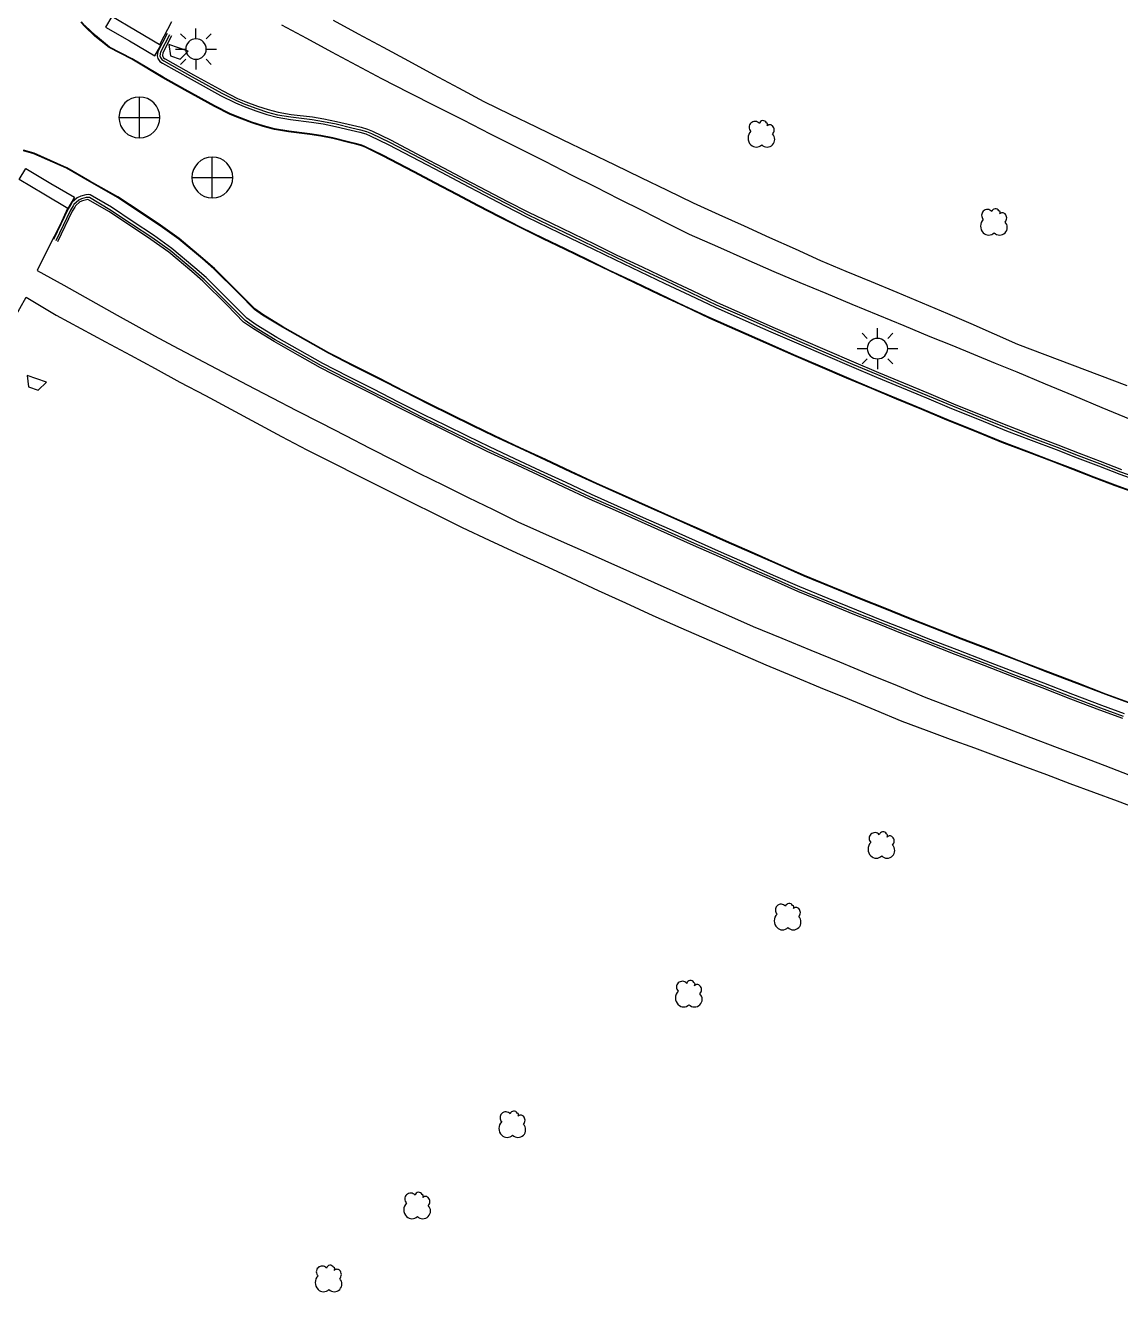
# Model space of a CAD drawing. Header units: feet. Extents: x 3174203 to 3175581, y 1715832 to 1717426.
# Drawn here: x 3174810.1 to 3174985.8, y 1717113.7 to 1717316.9 of the extents above; entities that cross this region are included whole.
import ezdxf

# ---------------------------------------------------------------- set-up
doc = ezdxf.new("R2010")
doc.units = ezdxf.units.FT
doc.header["$MEASUREMENT"] = 0
for name, color, linetype, lineweight in [('BACK_OF_CURB', 5, 'Continuous', 30), ('BOTTOM_OF_CURB', 3, 'Continuous', 30), ('FOOT_PATH', 2, 'Continuous', 30), ('GUTTER', 30, 'Continuous', 30), ('LIGHT_POLE', 5, 'Continuous', 30), ('MANHOLE', 30, 'Continuous', 30), ('SIGN_BOARD', 2, 'Continuous', 30), ('SINGLE_TREE', 3, 'Continuous', 30), ('TOP_OF_CURB', 1, 'Continuous', 30)]:
    doc.layers.add(name, color=color, linetype=linetype, lineweight=lineweight)
doc.layers.add('HARD_SURFACE', color=71, linetype='Continuous', lineweight=30, true_color=0xbcff40)
doc.layers.add('PAVED_ROAD', color=140, linetype='Continuous', lineweight=30, true_color=0x38a9ff)

# ---------------------------------------------------------------- blocks, each defined once
blk = doc.blocks.new('SYM205')
at = {"lineweight": -2}
for p, q in [((-0.25, 0.25), (-0.375, 0.375)), ((0, 0.25), (0, 0.5)), ((0.25, 0.25), (0.375, 0.375)), ((0.25, 0), (0.5, 0)), ((-0.25, -0.25), (-0.375, -0.375)), ((0, -0.25), (0, -0.5)), ((0.25, -0.25), (0.375, -0.375))]:
    blk.add_line(p, q, dxfattribs=at)
at = {"lineweight": -2, "flags": 128}
blk.add_lwpolyline([(-0.5, 0), (-0.25, 0, 1), (0.25, 0, 1), (-0.25, 0)], format="xyb", dxfattribs=at)
blk = doc.blocks.new('SYM205_1')
at = {"layer": 'LIGHT_POLE', "ltscale": 0.25, "xscale": 26.246667, "yscale": 26.246667, "zscale": 26.246667}
blk.add_blockref('SYM205', (0, 0), dxfattribs=at)
blk = doc.blocks.new('SYM003')
at = {"layer": 'LIGHT_POLE', "ltscale": 0.25, "xscale": 0.5, "yscale": 0.5, "zscale": 0.5}
blk.add_blockref('SYM205_1', (0, 0), dxfattribs=at)
blk = doc.blocks.new('SYM203')
at = {"lineweight": -2}
blk.add_line((-0.5, 0), (0.5, 0), dxfattribs=at)
at = {"lineweight": -2, "flags": 128}
blk.add_lwpolyline([(0, -0.5, 1), (0, 0.5, 1), (0, -0.5), (0, 0.5)], format="xyb", dxfattribs=at)
blk = doc.blocks.new('SYM203_1')
at = {"layer": 'MANHOLE', "ltscale": 0.25, "xscale": 26.246667, "yscale": 26.246667, "zscale": 26.246667}
blk.add_blockref('SYM203', (0, 0), dxfattribs=at)
blk = doc.blocks.new('SYM004')
at = {"layer": 'MANHOLE', "ltscale": 0.25, "xscale": 0.5, "yscale": 0.5, "zscale": 0.5}
blk.add_blockref('SYM203_1', (0, 0), dxfattribs=at)
blk = doc.blocks.new('SYM217')
at = {"layer": 'SINGLE_TREE', "ltscale": 0.25}
for centre, radius, start, end in [((-3.999317, 4.740554), 3.690935, 39.734283, 135.000043), ((1.220457, 6.480478), 2.460623, 27.885514, 165.419776), ((-2.259399, -2.219148), 6.151558, 134.999957, 225.000043), ((-3.999321, 4.74055), 3.690935, 134.999957, 225.000043), ((2.960383, 6.480475), 1.230312, 314.999957, 69.295265), ((5.570268, 3.870591), 2.460623, 44.999957, 135.000043), ((4.70031, 3.000626), 3.690935, 314.999957, 45.000043), ((3.830349, -3.08911), 4.921246, 314.999957, 45.000043), ((-3.129355, -3.089116), 4.921246, 224.999957, 315.000043), ((3.830344, -3.089116), 4.921246, 224.999957, 315.000043)]:
    blk.add_arc(centre, radius, start, end, dxfattribs=at)
blk = doc.blocks.new('SYM007')
at = {"layer": 'SINGLE_TREE', "ltscale": 0.25, "xscale": 0.5, "yscale": 0.5, "zscale": 0.5}
blk.add_blockref('SYM217', (0, 0), dxfattribs=at)
blk = doc.blocks.new('SYM207')
at = {"layer": 'SIGN_BOARD', "ltscale": 2.809322}
blk.add_3dface([(-1.322683, 1.213682), (-1.067804, -0.602562), (0.487143, -1.125157), (1.787212, 0.168493)], dxfattribs=at)
blk = doc.blocks.new('SYM008')
at = {"layer": 'SIGN_BOARD', "ltscale": 2.809322, "xscale": 0.5, "yscale": 0.5, "zscale": 0.5}
blk.add_blockref('SYM207', (0, 0), dxfattribs=at)

msp = doc.modelspace()

# ---------------------------------------------------------------- linework, layer by layer
at = {"layer": 'BACK_OF_CURB'}
for points in [[(3174833.566227, 1717315.153165, 5241.263), (3174832.16801, 1717312.431166, 5241.21902), (3174832.105794, 1717311.995467, 5241.211398), (3174832.136889, 1717311.871031, 5241.21151), (3174832.273471, 1717311.666073, 5241.214), (3174832.525302, 1717311.508612, 5241.215913), (3174837.083234, 1717308.941537, 5241.22294), (3174841.793901, 1717306.349811, 5241.229), (3174844.152472, 1717305.144382, 5241.229594), (3174845.48955, 1717304.589135, 5241.233703), (3174847.363411, 1717303.895771, 5241.245144), (3174849.074827, 1717303.333577, 5241.251208), (3174850.653958, 1717302.907283, 5241.256187), (3174852.734442, 1717302.577311, 5241.258425), (3174856.150524, 1717302.158193, 5241.256998), (3174858.002959, 1717301.848063, 5241.254236), (3174860.045323, 1717301.454553, 5241.247428), (3174862.574973, 1717300.825618, 5241.234965), (3174863.991468, 1717300.507864, 5241.22801), (3174864.978264, 1717300.215357, 5241.219688), (3174865.780308, 1717299.883337, 5241.210572), (3174868.690219, 1717298.475417, 5241.183618), (3174873.738038, 1717295.83092, 5241.140443), (3174877.189293, 1717294.010305, 5241.114023), (3174880.639518, 1717292.190234, 5241.088167), (3174884.086528, 1717290.371859, 5241.065264), (3174887.472849, 1717288.62378, 5241.039897), (3174890.853125, 1717286.878821, 5241.014017), (3174894.390167, 1717285.165759, 5240.984007), (3174897.936602, 1717283.448148, 5240.955752), (3174901.483038, 1717281.730538, 5240.925178), (3174905.026176, 1717280.014523, 5240.898592), (3174909.044378, 1717278.112653, 5240.868492), (3174913.06589, 1717276.209216, 5240.83762), (3174917.087403, 1717274.305779, 5240.805396), (3174921.098925, 1717272.407071, 5240.773805), (3174925.564452, 1717270.439318, 5240.74266), (3174930.040092, 1717268.467108, 5240.714973), (3174934.512523, 1717266.496313, 5240.690906), (3174938.728899, 1717264.681354, 5240.668625), (3174942.944178, 1717262.866867, 5240.646748), (3174946.959256, 1717261.192981, 5240.630499), (3174950.978673, 1717259.517285, 5240.611975), (3174954.998091, 1717257.84159, 5240.589582), (3174959.01357, 1717256.167537, 5240.563037), (3174963.420545, 1717254.383996, 5240.537129), (3174967.824043, 1717252.601863, 5240.515827), (3174971.790348, 1717251.086446, 5240.501077), (3174975.765306, 1717249.567724, 5240.484124), (3174979.167966, 1717248.255781, 5240.465506), (3174982.569465, 1717246.944287, 5240.442486), (3174985.961383, 1717245.636486, 5240.422445)], [(3174986.174364, 1717205.664932, 5240.440818), (3174982.511134, 1717207.006668, 5240.480314), (3174977.865432, 1717208.795547, 5240.534572), (3174973.225808, 1717210.582085, 5240.59), (3174968.586183, 1717212.368624, 5240.657), (3174963.946559, 1717214.155163, 5240.574), (3174959.306934, 1717215.941702, 5240.613589), (3174954.66247, 1717217.730104, 5240.65), (3174950.838417, 1717219.260478, 5240.595), (3174947.019179, 1717220.788925, 5240.677), (3174943.19713, 1717222.318497, 5240.679), (3174938.618247, 1717224.191761, 5240.796), (3174934.032683, 1717226.067758, 5240.711), (3174929.84219, 1717227.910272, 5240.751481), (3174925.661077, 1717229.748662, 5240.787519), (3174921.478202, 1717231.587827, 5240.819), (3174917.307869, 1717233.445754, 5240.839785), (3174913.139295, 1717235.302897, 5240.864648), (3174908.970721, 1717237.160041, 5240.892893), (3174904.802146, 1717239.017184, 5240.925737), (3174900.627649, 1717240.876966, 5240.96027), (3174896.522048, 1717242.78733, 5241.001112), (3174892.422327, 1717244.694959, 5241.043), (3174888.322605, 1717246.602587, 5241.083), (3174884.215681, 1717248.513566, 5241.007), (3174880.705408, 1717250.233508, 5241.047827), (3174877.202267, 1717251.949954, 5241.088867), (3174873.694029, 1717253.668899, 5241.128), (3174869.636322, 1717255.72982, 5241.081), (3174865.583677, 1717257.78817, 5241.179), (3174861.531033, 1717259.84652, 5241.215643), (3174857.462181, 1717261.913102, 5241.249438), (3174853.744446, 1717264.021579, 5241.279), (3174850.0317, 1717266.127226, 5241.37), (3174846.689556, 1717268.16422, 5241.304), (3174845.124691, 1717269.262833, 5241.326954), (3174842.470228, 1717271.944969, 5241.370953), (3174838.555287, 1717275.835621, 5241.431), (3174836.801113, 1717277.354294, 5241.499), (3174833.101335, 1717280.46031, 5241.462), (3174830.217567, 1717282.521012, 5241.477468), (3174826.969528, 1717284.678618, 5241.496755), (3174823.496598, 1717286.993798, 5241.518229), (3174820.261453, 1717288.88591, 5241.541504), (3174820.133822, 1717288.904151, 5241.541), (3174819.925017, 1717288.88923, 5241.539), (3174819.253314, 1717288.715814, 5241.531), (3174818.854388, 1717288.534408, 5241.528), (3174818.137321, 1717287.886461, 5241.526), (3174818.033861, 1717287.713117, 5241.521817), (3174817.625282, 1717287.058941, 5241.375435), (3174815.28207, 1717282.156138, 5241.359415)]]:
    msp.add_polyline3d(points, dxfattribs=at)
at = {"layer": 'BOTTOM_OF_CURB'}
for points in [[(3174832.838496, 1717315.526981, 5241.077), (3174831.377517, 1717312.682799, 5240.921436), (3174831.273237, 1717311.952535, 5240.883039), (3174831.377517, 1717311.535241, 5240.86), (3174831.690356, 1717311.065785, 5240.827), (3174832.107474, 1717310.804977, 5240.819), (3174836.685299, 1717308.226698, 5240.827), (3174841.410465, 1717305.626995, 5240.816081), (3174843.808894, 1717304.401195, 5240.809179), (3174845.190598, 1717303.827416, 5240.807071), (3174847.0937, 1717303.123233, 5240.809393), (3174848.840382, 1717302.549454, 5240.814782), (3174850.482784, 1717302.106079, 5240.816073), (3174852.620515, 1717301.767028, 5240.816992), (3174856.033109, 1717301.348337, 5240.8132), (3174857.858001, 1717301.042818, 5240.809289), (3174859.869106, 1717300.655331, 5240.800472), (3174862.386712, 1717300.029391, 5240.784447), (3174863.785441, 1717299.715622, 5240.778197), (3174864.704804, 1717299.443104, 5240.777708), (3174865.445401, 1717299.136521, 5240.774091), (3174868.322133, 1717297.744654, 5240.749768), (3174873.357345, 1717295.106762, 5240.710616), (3174876.807569, 1717293.286691, 5240.6855), (3174880.257794, 1717291.466619, 5240.660875), (3174883.708019, 1717289.646548, 5240.631697), (3174887.09757, 1717287.896802, 5240.606385), (3174890.48712, 1717286.147056, 5240.581654), (3174894.033555, 1717284.429445, 5240.559317), (3174897.57999, 1717282.711834, 5240.534334), (3174901.126426, 1717280.994223, 5240.504398), (3174904.672861, 1717279.276612, 5240.478099), (3174908.694373, 1717277.373175, 5240.45171), (3174912.715885, 1717275.469739, 5240.42274), (3174916.737398, 1717273.566302, 5240.3905), (3174920.75891, 1717271.662865, 5240.357981), (3174925.23455, 1717269.690655, 5240.327186), (3174929.71019, 1717267.718445, 5240.300697), (3174934.185831, 1717265.746236, 5240.274788), (3174938.405428, 1717263.92989, 5240.249733), (3174942.625024, 1717262.113545, 5240.227925), (3174946.644442, 1717260.43785, 5240.211662), (3174950.663859, 1717258.762154, 5240.1925), (3174954.683277, 1717257.086459, 5240.170781), (3174958.702694, 1717255.410764, 5240.148688), (3174963.113625, 1717253.625622, 5240.128145), (3174967.524556, 1717251.840481, 5240.111854), (3174971.498351, 1717250.322202, 5240.099), (3174975.472146, 1717248.803924, 5240.116), (3174978.873645, 1717247.492429, 5240.056), (3174982.275144, 1717246.180935, 5240.022965), (3174985.676643, 1717244.86944, 5239.991223), (3174990.357429, 1717243.198402, 5239.953814)], [(3174986.446384, 1717206.407604, 5239.91195), (3174982.789268, 1717207.747101, 5239.936845), (3174978.149643, 1717209.533639, 5239.973694), (3174973.510019, 1717211.320178, 5240.01251), (3174968.870394, 1717213.106717, 5240.047918), (3174964.23077, 1717214.893256, 5240.080112), (3174959.591145, 1717216.679795, 5240.10925), (3174954.951521, 1717218.466333, 5240.138809), (3174951.132283, 1717219.99478, 5240.167719), (3174947.313045, 1717221.523227, 5240.197699), (3174943.493807, 1717223.051674, 5240.231), (3174938.917728, 1717224.923791, 5240.314), (3174934.341648, 1717226.795908, 5240.263), (3174930.160536, 1717228.634298, 5240.286535), (3174925.979423, 1717230.472688, 5240.30745), (3174921.79831, 1717232.311078, 5240.327195), (3174917.629736, 1717234.168221, 5240.351341), (3174913.461162, 1717236.025364, 5240.379268), (3174909.292587, 1717237.882508, 5240.407906), (3174905.124013, 1717239.739651, 5240.44139), (3174900.955439, 1717241.596795, 5240.470985), (3174896.855717, 1717243.504423, 5240.496213), (3174892.755995, 1717245.412052, 5240.520688), (3174888.656273, 1717247.31968, 5240.540339), (3174884.556551, 1717249.227309, 5240.56267), (3174881.05341, 1717250.943755, 5240.57875), (3174877.55027, 1717252.660202, 5240.598986), (3174874.047129, 1717254.376648, 5240.619782), (3174869.994485, 1717256.434998, 5240.647587), (3174865.94184, 1717258.493349, 5240.67875), (3174861.889195, 1717260.551699, 5240.712278), (3174857.83655, 1717262.610049, 5240.749854), (3174854.134627, 1717264.709558, 5240.788931), (3174850.432703, 1717266.809067, 5240.831822), (3174847.12305, 1717268.826259, 5240.868201), (3174845.637067, 1717269.869493, 5240.88307), (3174843.030078, 1717272.50366, 5240.909682), (3174839.093526, 1717276.415788, 5240.946048), (3174837.314256, 1717277.956189, 5240.95836), (3174833.586263, 1717281.085892, 5240.982918), (3174830.666436, 1717283.172361, 5240.99854), (3174827.407701, 1717285.337072, 5241.014374), (3174823.915966, 1717287.664789, 5241.036), (3174820.526881, 1717289.646934, 5241.008), (3174820.161903, 1717289.699096, 5241.014), (3174819.796924, 1717289.673015, 5241.023), (3174818.988758, 1717289.464368, 5241.056), (3174818.41522, 1717289.203559, 5241.101893), (3174817.607054, 1717288.473295, 5241.179), (3174817.384446, 1717288.114419, 5241.159399), (3174816.955039, 1717287.426896, 5241.175915), (3174814.593298, 1717282.485324, 5241.278)]]:
    msp.add_polyline3d(points, dxfattribs=at)
at = {"layer": 'FOOT_PATH'}
for points in [[(3174831.693194, 1717313.814079, 5241.013837), (3174831.735412, 1717313.893799, 5241.017882), (3174833.623228, 1717317.458583, 5241.2)], [(3174851.200037, 1717316.943734, 5241.494), (3174855.209881, 1717314.783693, 5241.462), (3174859.219726, 1717312.623653, 5241.444366), (3174863.229571, 1717310.463613, 5241.430024), (3174867.239416, 1717308.303572, 5241.418062), (3174871.604529, 1717306.093777, 5241.400819), (3174875.969642, 1717303.883982, 5241.379653), (3174880.334754, 1717301.674187, 5241.358625), (3174884.699867, 1717299.464392, 5241.338125), (3174889.06498, 1717297.254597, 5241.31625), (3174893.430093, 1717295.044802, 5241.293017), (3174897.795205, 1717292.835006, 5241.266443), (3174901.562373, 1717290.939299, 5241.242961), (3174905.329541, 1717289.043591, 5241.216), (3174909.096708, 1717287.147883, 5241.1845), (3174912.863876, 1717285.252176, 5241.153564), (3174916.631044, 1717283.356468, 5241.126655), (3174921.152892, 1717281.355065, 5241.099278), (3174925.674741, 1717279.353662, 5241.076128), (3174930.196589, 1717277.352259, 5241.057017), (3174934.369731, 1717275.620294, 5241.04025), (3174938.542873, 1717273.888329, 5241.024282), (3174942.716014, 1717272.156364, 5241.004513), (3174946.889156, 1717270.424399, 5240.980732), (3174951.062298, 1717268.692434, 5240.952751), (3174955.23544, 1717266.960469, 5240.921374), (3174958.723748, 1717265.535107, 5240.894), (3174962.212057, 1717264.109746, 5240.85461), (3174965.700365, 1717262.684384, 5240.814), (3174969.188674, 1717261.259023, 5240.753), (3174973.724697, 1717259.36445, 5240.723), (3174978.260721, 1717257.469877, 5240.722), (3174982.796745, 1717255.575304, 5240.726903), (3174987.332768, 1717253.68073, 5240.727429)], [(3174859.465933, 1717317.675457, 5241.556), (3174863.494962, 1717315.501992, 5241.569), (3174867.52399, 1717313.328527, 5241.529), (3174871.553019, 1717311.155062, 5241.494565), (3174875.582047, 1717308.981597, 5241.464163), (3174879.611076, 1717306.808132, 5241.437354), (3174883.640104, 1717304.634667, 5241.414251), (3174887.843722, 1717302.603602, 5241.39475), (3174892.047341, 1717300.572538, 5241.371467), (3174896.250959, 1717298.541473, 5241.344598), (3174900.454577, 1717296.510408, 5241.313964), (3174904.658195, 1717294.479344, 5241.282645), (3174908.861813, 1717292.448279, 5241.247582), (3174913.065431, 1717290.417214, 5241.209), (3174917.26905, 1717288.38615, 5241.175116), (3174921.352524, 1717286.537442, 5241.143262), (3174925.435998, 1717284.688734, 5241.115207), (3174929.519472, 1717282.840026, 5241.091), (3174933.602947, 1717280.991318, 5241.067784), (3174937.686421, 1717279.14261, 5241.043994), (3174941.757502, 1717277.443814, 5241.0175), (3174945.828583, 1717275.745019, 5240.988), (3174949.899665, 1717274.046224, 5240.95925), (3174953.970746, 1717272.347429, 5240.932617), (3174958.041827, 1717270.648634, 5240.906421), (3174961.792552, 1717269.011208, 5240.878772), (3174965.543276, 1717267.373782, 5240.8505), (3174969.294001, 1717265.736357, 5240.826802), (3174973.671263, 1717264.080024, 5240.803827), (3174978.048526, 1717262.42369, 5240.784794), (3174982.425789, 1717260.767357, 5240.766471), (3174986.803052, 1717259.111023, 5240.752028)], [(3174816.889258, 1717287.464199, 5241.177137), (3174815.671926, 1717284.877628, 5241.207), (3174813.84394, 1717281.216747, 5241.346), (3174812.015953, 1717277.555866, 5241.333), (3174816.282515, 1717275.162124, 5241.374128), (3174820.549077, 1717272.768381, 5241.417053), (3174824.81564, 1717270.374639, 5241.4613), (3174827.818865, 1717268.725869, 5241.488653), (3174830.822091, 1717267.077099, 5241.517824), (3174833.825317, 1717265.428328, 5241.551367), (3174837.788667, 1717263.346567, 5241.597), (3174841.752018, 1717261.264805, 5241.634), (3174845.715369, 1717259.183044, 5241.616), (3174849.678719, 1717257.101282, 5241.548), (3174853.60238, 1717255.08948, 5241.585), (3174857.52604, 1717253.077678, 5241.493), (3174861.449701, 1717251.065875, 5241.464852), (3174865.373361, 1717249.054073, 5241.435418), (3174869.297022, 1717247.042271, 5241.407459), (3174873.220682, 1717245.030469, 5241.380239), (3174877.197499, 1717243.079881, 5241.356964), (3174881.174316, 1717241.129293, 5241.33302), (3174885.151133, 1717239.178705, 5241.309906), (3174889.12795, 1717237.228117, 5241.287314), (3174892.609348, 1717235.673886, 5241.265706), (3174896.090746, 1717234.119656, 5241.243466), (3174899.572144, 1717232.565425, 5241.224934), (3174903.053542, 1717231.011194, 5241.207002), (3174907.021618, 1717229.249922, 5241.19032), (3174910.989694, 1717227.48865, 5241.176261), (3174914.957769, 1717225.727377, 5241.157655), (3174918.925845, 1717223.966105, 5241.138384), (3174922.893921, 1717222.204833, 5241.115487), (3174926.861997, 1717220.44356, 5241.090288), (3174931.481181, 1717218.545205, 5241.066264), (3174936.100365, 1717216.646851, 5241.042965), (3174940.719549, 1717214.748496, 5241.023509), (3174945.338733, 1717212.850141, 5241.007175), (3174949.957917, 1717210.951786, 5240.990513), (3174954.577101, 1717209.053432, 5240.977108), (3174958.792768, 1717207.448717, 5240.965982), (3174963.008435, 1717205.844002, 5240.959), (3174967.224102, 1717204.239287, 5240.983), (3174971.439769, 1717202.634572, 5240.862), (3174975.655436, 1717201.029857, 5240.82713), (3174979.48222, 1717199.569626, 5240.794379), (3174983.309004, 1717198.109395, 5240.753404), (3174987.135788, 1717196.649163, 5240.710504)], [(3174808.218838, 1717269.631963, 5241.444), (3174810.221218, 1717273.26291, 5241.328), (3174815.024543, 1717270.384584, 5241.368), (3174819.000692, 1717268.236213, 5241.419785), (3174822.976841, 1717266.087842, 5241.470034), (3174826.952989, 1717263.93947, 5241.521757), (3174830.929138, 1717261.791099, 5241.575), (3174834.905287, 1717259.642727, 5241.611), (3174838.981552, 1717257.462915, 5241.626), (3174843.057817, 1717255.283102, 5241.601), (3174847.134083, 1717253.103289, 5241.554701), (3174851.210348, 1717250.923477, 5241.512415), (3174855.286613, 1717248.743664, 5241.474333), (3174859.432822, 1717246.669939, 5241.439364), (3174863.579031, 1717244.596213, 5241.405103), (3174867.72524, 1717242.522487, 5241.374764), (3174871.87145, 1717240.448762, 5241.3485), (3174876.017659, 1717238.375036, 5241.326843), (3174880.163868, 1717236.30131, 5241.304619), (3174884.535731, 1717234.285186, 5241.278329), (3174888.907593, 1717232.269062, 5241.256065), (3174893.279456, 1717230.252938, 5241.237299), (3174897.646999, 1717228.236004, 5241.221624), (3174902.014542, 1717226.219069, 5241.207662), (3174906.382084, 1717224.202135, 5241.189778), (3174910.749627, 1717222.1852, 5241.169526), (3174915.285651, 1717220.204731, 5241.153369), (3174919.821674, 1717218.224262, 5241.137791), (3174924.357698, 1717216.243793, 5241.122729), (3174928.893722, 1717214.263324, 5241.10709), (3174933.264505, 1717212.461453, 5241.088957), (3174937.635287, 1717210.659583, 5241.067), (3174942.00607, 1717208.857713, 5241.045563), (3174946.376853, 1717207.055842, 5241.021825), (3174950.747636, 1717205.253972, 5240.99958), (3174954.625369, 1717203.818861, 5240.976134), (3174958.503102, 1717202.38375, 5240.951952), (3174962.380835, 1717200.948639, 5240.923707), (3174966.258568, 1717199.513529, 5240.891362), (3174970.136302, 1717198.078418, 5240.860439), (3174973.919345, 1717196.671669, 5240.83075), (3174977.702389, 1717195.26492, 5240.8025), (3174981.485433, 1717193.858171, 5240.768567), (3174985.268477, 1717192.451422, 5240.733372), (3174989.05152, 1717191.044673, 5240.691468)]]:
    msp.add_polyline3d(points, dxfattribs=at)
at = {"layer": 'GUTTER'}
for points in [[(3174989.704266, 1717241.402861, 5240.0625), (3174985.011676, 1717243.078113, 5240.088463), (3174981.603622, 1717244.392135, 5240.10875), (3174978.195568, 1717245.706157, 5240.13275), (3174974.787514, 1717247.020178, 5240.154), (3174970.80633, 1717248.54128, 5240.176), (3174966.825146, 1717250.062382, 5240.20268), (3174962.400917, 1717251.852905, 5240.23175), (3174957.976688, 1717253.643429, 5240.259088), (3174953.952438, 1717255.321138, 5240.282), (3174949.928188, 1717256.998848, 5240.3055), (3174945.903938, 1717258.676558, 5240.32775), (3174941.879688, 1717260.354268, 5240.349215), (3174937.651288, 1717262.174403, 5240.37325), (3174933.422888, 1717263.994538, 5240.401755), (3174928.936876, 1717265.971318, 5240.43325), (3174924.450864, 1717267.948098, 5240.467563), (3174919.964853, 1717269.924877, 5240.505), (3174915.935575, 1717271.83199, 5240.5375), (3174911.906298, 1717273.739102, 5240.567), (3174907.87702, 1717275.646214, 5240.59325), (3174903.847743, 1717277.553327, 5240.622), (3174900.293899, 1717279.274526, 5240.645), (3174896.740055, 1717280.995725, 5240.667188), (3174893.186211, 1717282.716924, 5240.68675), (3174889.632368, 1717284.438122, 5240.705), (3174886.228217, 1717286.195405, 5240.72), (3174882.824067, 1717287.952688, 5240.739725), (3174879.372141, 1717289.773657, 5240.763), (3174875.920216, 1717291.594625, 5240.788), (3174872.46829, 1717293.415594, 5240.812947), (3174867.46252, 1717296.038062, 5240.844494), (3174864.663274, 1717297.392438, 5240.859), (3174864.066175, 1717297.639617, 5240.864), (3174863.304294, 1717297.865455, 5240.871), (3174861.947055, 1717298.169916, 5240.882922), (3174859.457578, 1717298.788863, 5240.899), (3174857.519472, 1717299.162285, 5240.91), (3174855.758903, 1717299.457035, 5240.919147), (3174852.354453, 1717299.874727, 5240.934047), (3174850.083032, 1717300.234982, 5240.940678), (3174848.292868, 1717300.718245, 5240.943), (3174846.463827, 1717301.319079, 5240.942093), (3174844.492439, 1717302.048529, 5240.941822), (3174843.006518, 1717302.665587, 5240.940471), (3174840.515005, 1717303.938961, 5240.931957), (3174835.755977, 1717306.557293, 5240.909), (3174832.225328, 1717308.545792, 5240.854), (3174827.222415, 1717311.50601, 5240.88), (3174823.618254, 1717313.377312, 5240.926358), (3174821.337139, 1717315.202972, 5240.956148), (3174819.715397, 1717316.76715, 5240.978), (3174819.672277, 1717316.800018, 5240.978), (3174819.106625, 1717317.403634, 5240.975)], [(3174987.093595, 1717208.159835, 5240.00725), (3174983.446141, 1717209.495792, 5240.0344), (3174978.810814, 1717211.280677, 5240.072), (3174974.175486, 1717213.065561, 5240.111969), (3174969.540159, 1717214.850445, 5240.149375), (3174964.904831, 1717216.635329, 5240.18225), (3174960.269503, 1717218.420214, 5240.21225), (3174955.634176, 1717220.205098, 5240.241965), (3174951.820942, 1717221.731142, 5240.262723), (3174948.007708, 1717223.257186, 5240.282783), (3174944.194474, 1717224.78323, 5240.299), (3174939.632905, 1717226.649411, 5240.314628), (3174935.071336, 1717228.515591, 5240.335137), (3174930.898996, 1717230.350124, 5240.358573), (3174926.726655, 1717232.184657, 5240.382798), (3174922.554315, 1717234.01919, 5240.411245), (3174918.389369, 1717235.874717, 5240.441), (3174914.224423, 1717237.730244, 5240.46625), (3174910.059477, 1717239.585771, 5240.49575), (3174905.89453, 1717241.441298, 5240.524), (3174901.729584, 1717243.296825, 5240.549318), (3174897.637585, 1717245.20086, 5240.577), (3174893.545586, 1717247.104895, 5240.602), (3174889.453587, 1717249.00893, 5240.624), (3174885.361588, 1717250.912965, 5240.646316), (3174881.868076, 1717252.624693, 5240.66625), (3174878.374564, 1717254.336422, 5240.684), (3174874.881052, 1717256.048151, 5240.705823), (3174870.840965, 1717258.100123, 5240.734), (3174866.800878, 1717260.152095, 5240.76664), (3174862.760791, 1717262.204067, 5240.803663), (3174858.720704, 1717264.25604, 5240.841473), (3174855.050231, 1717266.337712, 5240.880704), (3174851.379759, 1717268.419384, 5240.917892), (3174848.146841, 1717270.389806, 5240.947701), (3174846.847153, 1717271.302251, 5240.959737), (3174844.352286, 1717273.823128, 5240.979255), (3174840.364694, 1717277.785979, 5241.004746), (3174838.526155, 1717279.377693, 5241.013883), (3174834.731525, 1717282.563339, 5241.025728), (3174831.726537, 1717284.710662, 5241.033), (3174828.442541, 1717286.892153, 5241.04152), (3174824.906393, 1717289.249477, 5241.052658), (3174820.374725, 1717291.796407, 5241.066917), (3174816.724207, 1717293.936511, 5241.081242), (3174811.477643, 1717296.264228, 5241.105787), (3174809.789618, 1717296.720643, 5241.112062)]]:
    msp.add_polyline3d(points, dxfattribs=at)
at = {"layer": 'HARD_SURFACE'}
for points in [[(3174822.970508, 1717316.581615, 5241.010728), (3174826.793527, 1717314.350598, 5240.928), (3174830.855739, 1717311.963205, 5240.87724), (3174831.839073, 1717313.648223, 5240.98624), (3174827.776861, 1717316.035617, 5241.004), (3174823.953842, 1717318.266634, 5241.058)], [(3174816.894836, 1717287.476052, 5241.172), (3174813.09196, 1717289.795342, 5241.121), (3174809.134219, 1717292.143789, 5241.106), (3174810.188219, 1717293.869435, 5241.098), (3174814.180174, 1717291.498402, 5241.044), (3174818.012863, 1717289.309251, 5241.123)]]:
    msp.add_polyline3d(points, close=True, dxfattribs=at)
at = {"layer": 'PAVED_ROAD'}
for points in [[(3174989.67008, 1717241.308884, 5240.067), (3174984.976872, 1717242.984356, 5240.092464), (3174981.568475, 1717244.29851, 5240.1125), (3174978.160078, 1717245.612665, 5240.13675), (3174974.751681, 1717246.926819, 5240.159), (3174970.77011, 1717248.448068, 5240.182156), (3174966.78854, 1717249.969318, 5240.208123), (3174962.363615, 1717251.760123, 5240.237531), (3174957.938689, 1717253.550928, 5240.264), (3174953.914186, 1717255.228743, 5240.286), (3174949.889683, 1717256.906559, 5240.311), (3174945.865181, 1717258.584374, 5240.333), (3174941.840678, 1717260.262189, 5240.354714), (3174937.611817, 1717262.082522, 5240.3795), (3174933.382956, 1717263.902856, 5240.408271), (3174928.896401, 1717265.879875, 5240.4385), (3174924.409847, 1717267.856894, 5240.47325), (3174919.923292, 1717269.833913, 5240.511), (3174915.893609, 1717271.741217, 5240.5425), (3174911.863925, 1717273.648522, 5240.571), (3174907.834241, 1717275.555827, 5240.597), (3174903.804557, 1717277.463132, 5240.624), (3174900.250325, 1717279.184518, 5240.649), (3174896.696094, 1717280.905905, 5240.672), (3174893.141862, 1717282.627292, 5240.691), (3174889.587631, 1717284.348678, 5240.708), (3174886.182716, 1717286.106356, 5240.7255), (3174882.777801, 1717287.864033, 5240.745972), (3174879.325787, 1717289.685049, 5240.7695), (3174875.873772, 1717291.506064, 5240.7955), (3174872.421758, 1717293.32708, 5240.818827), (3174867.417529, 1717295.948741, 5240.847), (3174864.622338, 1717297.301154, 5240.859), (3174864.03275, 1717297.545224, 5240.864), (3174863.279111, 1717297.768619, 5240.872711), (3174861.924044, 1717298.072593, 5240.883849), (3174859.436039, 1717298.691174, 5240.903289), (3174857.501753, 1717299.06386, 5240.915), (3174855.744551, 1717299.358046, 5240.924153), (3174852.340528, 1717299.775686, 5240.938631), (3174850.06211, 1717300.13705, 5240.945361), (3174848.264211, 1717300.622402, 5240.948), (3174846.43086, 1717301.224651, 5240.947368), (3174844.455898, 1717301.955424, 5240.94734), (3174842.964522, 1717302.574746, 5240.943958), (3174840.468137, 1717303.85061, 5240.933805), (3174835.707337, 1717306.469918, 5240.912), (3174832.175324, 1717308.459185, 5240.857), (3174827.173877, 1717311.418537, 5240.883), (3174823.563446, 1717313.293093, 5240.929789), (3174821.271045, 1717315.127786, 5240.959489), (3174819.650157, 1717316.691141, 5240.981), (3174819.605017, 1717316.725548, 5240.98), (3174819.028865, 1717317.340369, 5240.976)], [(3174987.127988, 1717208.253734, 5240.012), (3174983.481307, 1717209.589409, 5240.03721), (3174978.846748, 1717211.373997, 5240.074748), (3174974.21142, 1717213.158882, 5240.116375), (3174969.576093, 1717214.943766, 5240.153813), (3174964.940765, 1717216.72865, 5240.187), (3174960.305438, 1717218.513534, 5240.215751), (3174955.670722, 1717220.298183, 5240.248), (3174951.858097, 1717221.823983, 5240.270874), (3174948.044863, 1717223.350027, 5240.289125), (3174944.231985, 1717224.875929, 5240.303), (3174939.67077, 1717226.741965, 5240.321034), (3174935.1104, 1717228.607654, 5240.34289), (3174930.939246, 1717230.441666, 5240.363774), (3174926.766905, 1717232.276199, 5240.388533), (3174922.594788, 1717234.110634, 5240.417247), (3174918.430064, 1717235.966062, 5240.446), (3174914.265118, 1717237.821589, 5240.472), (3174910.100172, 1717239.677116, 5240.50125), (3174905.935226, 1717241.532643, 5240.528), (3174901.771028, 1717243.387836, 5240.552315), (3174897.679773, 1717245.291525, 5240.579), (3174893.587774, 1717247.19556, 5240.604), (3174889.495775, 1717249.099595, 5240.630251), (3174885.404686, 1717251.003206, 5240.652473), (3174881.912076, 1717252.714493, 5240.672), (3174878.418564, 1717254.426222, 5240.691), (3174874.925697, 1717256.137635, 5240.712034), (3174870.886249, 1717258.189282, 5240.740749), (3174866.846162, 1717260.241254, 5240.773375), (3174862.806075, 1717262.293227, 5240.810002), (3174858.768037, 1717264.344158, 5240.847336), (3174855.099564, 1717266.424696, 5240.88583), (3174851.43046, 1717268.505592, 5240.922999), (3174848.20165, 1717270.47351, 5240.952832), (3174846.911935, 1717271.378954, 5240.964805), (3174844.42307, 1717273.893766, 5240.984386), (3174840.432746, 1717277.859333, 5241.010052), (3174838.591034, 1717279.453793, 5241.019238), (3174834.792836, 1717282.642434, 5241.030886), (3174831.78329, 1717284.793015, 5241.036743), (3174828.497941, 1717286.975405, 5241.044807), (3174824.9587, 1717289.334791, 5241.053397), (3174820.424514, 1717291.883136, 5241.068521), (3174816.769916, 1717294.025632, 5241.085224), (3174811.511168, 1717296.358754, 5241.108882), (3174809.808092, 1717296.819238, 5241.114745)]]:
    msp.add_polyline3d(points, dxfattribs=at)
at = {"layer": 'TOP_OF_CURB'}
for points in [[(3174833.210603, 1717315.33584, 5241.263), (3174831.781716, 1717312.554133, 5241.21902), (3174831.698944, 1717311.974487, 5241.211398), (3174831.765803, 1717311.706939, 5241.21151), (3174831.988517, 1717311.372727, 5241.214), (3174832.32112, 1717311.164763, 5241.215913), (3174836.888773, 1717308.592212, 5241.22294), (3174841.606525, 1717305.996589, 5241.229), (3174843.984574, 1717304.781205, 5241.229594), (3174845.343459, 1717304.216901, 5241.233703), (3174847.23161, 1717303.518251, 5241.245144), (3174848.960259, 1717302.950395, 5241.251208), (3174850.57031, 1717302.515754, 5241.256187), (3174852.678769, 1717302.181346, 5241.258425), (3174856.093146, 1717301.762436, 5241.256998), (3174857.932122, 1717301.45456, 5241.254236), (3174859.95921, 1717301.063993, 5241.247428), (3174862.482975, 1717300.436521, 5241.234965), (3174863.890788, 1717300.120715, 5241.22801), (3174864.844631, 1717299.837976, 5241.219688), (3174865.616647, 1717299.518386, 5241.210572), (3174868.510344, 1717298.118311, 5241.183618), (3174873.552002, 1717295.477042, 5241.140443), (3174877.002754, 1717293.656693, 5241.114023), (3174880.452979, 1717291.836621, 5241.088167), (3174883.90156, 1717290.017417, 5241.065264), (3174887.289459, 1717288.268523, 5241.039897), (3174890.674267, 1717286.521225, 5241.014017), (3174894.2159, 1717284.80594, 5240.984007), (3174897.762335, 1717283.08833, 5240.955752), (3174901.30877, 1717281.370719, 5240.925178), (3174904.85352, 1717279.653924, 5240.898592), (3174908.873339, 1717277.751289, 5240.868492), (3174912.894851, 1717275.847852, 5240.83762), (3174916.916364, 1717273.944415, 5240.805396), (3174920.932768, 1717272.043395, 5240.773805), (3174925.403237, 1717270.073465, 5240.74266), (3174929.878877, 1717268.101255, 5240.714973), (3174934.352877, 1717266.129768, 5240.690906), (3174938.570826, 1717264.314132, 5240.668625), (3174942.788215, 1717262.498737, 5240.646748), (3174946.805414, 1717260.823967, 5240.630499), (3174950.824831, 1717259.148271, 5240.611975), (3174954.844249, 1717257.472576, 5240.589582), (3174958.861652, 1717255.797721, 5240.563037), (3174963.270561, 1717254.013398, 5240.537129), (3174967.677691, 1717252.229794, 5240.515827), (3174971.647656, 1717250.712979, 5240.501077), (3174975.622046, 1717249.194473, 5240.484124), (3174979.024139, 1717247.88275, 5240.465506), (3174982.425638, 1717246.571255, 5240.442486), (3174985.822238, 1717245.26165, 5240.422445), (3174990.498078, 1717243.592377, 5240.399271)], [(3174986.292778, 1717205.988227, 5240.341), (3174982.632209, 1717207.328988, 5240.336), (3174977.989153, 1717209.116848, 5240.57), (3174973.349529, 1717210.903387, 5240.44), (3174968.709904, 1717212.689926, 5240.474), (3174964.07028, 1717214.476465, 5240.462), (3174959.430655, 1717216.263004, 5240.429), (3174954.788298, 1717218.050595, 5240.506), (3174950.966341, 1717219.58013, 5240.491), (3174947.147103, 1717221.108577, 5240.564), (3174943.326277, 1717222.637659, 5240.577), (3174938.748615, 1717224.510423, 5240.712), (3174934.16718, 1717226.384731, 5240.627), (3174929.98077, 1717228.22545, 5240.657639), (3174925.799657, 1717230.06384, 5240.684368), (3174921.61755, 1717231.902668, 5240.709706), (3174917.447982, 1717233.760254, 5240.732155), (3174913.279408, 1717235.617397, 5240.755296), (3174909.110834, 1717237.47454, 5240.78225), (3174904.942259, 1717239.331684, 5240.813876), (3174900.77034, 1717241.190317, 5240.841136), (3174896.667299, 1717243.09949, 5240.864143), (3174892.567577, 1717245.007119, 5240.886424), (3174888.467855, 1717246.914747, 5240.904996), (3174884.364067, 1717248.824268, 5240.920966), (3174880.856898, 1717250.542688, 5240.938945), (3174877.353758, 1717252.259135, 5240.96154), (3174873.847738, 1717253.976992, 5240.985003), (3174869.792235, 1717256.036794, 5241.017704), (3174865.73959, 1717258.095144, 5241.05475), (3174861.686946, 1717260.153494, 5241.096133), (3174857.625149, 1717262.216493, 5241.134361), (3174853.914297, 1717264.321065, 5241.167847), (3174850.206262, 1717266.42404, 5241.204713), (3174846.878262, 1717268.452414, 5241.234277), (3174845.347735, 1717269.52692, 5241.246), (3174842.713938, 1717272.188175, 5241.26917), (3174838.78959, 1717276.088176, 5241.29832), (3174837.024491, 1717277.616307, 5241.309862), (3174833.312431, 1717280.732634, 5241.324481), (3174830.412966, 1717282.804553, 5241.334), (3174827.16027, 1717284.965252, 5241.436), (3174823.679155, 1717287.285889, 5241.433), (3174820.376998, 1717289.217194, 5241.341), (3174820.146046, 1717289.250201, 5241.350029), (3174819.869257, 1717289.230422, 5241.356009), (3174819.138149, 1717289.04167, 5241.366028), (3174818.663212, 1717288.825698, 5241.371508), (3174817.906488, 1717288.141918, 5241.373), (3174817.75258, 1717287.885282, 5241.35892), (3174817.335747, 1717287.217892, 5241.375435), (3174814.984531, 1717282.298341, 5241.359415)]]:
    msp.add_polyline3d(points, dxfattribs=at)

# ---------------------------------------------------------------- block references
at = {"layer": 'LIGHT_POLE', "ltscale": 0.25, "xscale": 0.5, "yscale": 0.5, "zscale": 0.5}
for p in [(3174837.4807, 1717313.0474, 5241.4478), (3174946.8138, 1717265.0075, 5241.2613)]:
    msp.add_blockref('SYM003', p, dxfattribs=at)
at = {"layer": 'MANHOLE', "ltscale": 0.25, "xscale": 0.5, "yscale": 0.5, "zscale": 0.5}
for p in [(3174828.401, 1717302.08, 5241.018), (3174840.102, 1717292.448, 5241.173)]:
    msp.add_blockref('SYM004', p, dxfattribs=at)
at = {"layer": 'SIGN_BOARD', "ltscale": 2.809322, "xscale": 2, "yscale": 2, "zscale": 2}
for p in [(3174834.4517, 1717312.5538, 5241.2873), (3174811.69308, 1717259.456044, 5241.672227)]:
    msp.add_blockref('SYM008', p, dxfattribs=at)
at = {"layer": 'SINGLE_TREE', "ltscale": 0.25, "xscale": 0.5, "yscale": 0.5, "zscale": 0.5}
for p in [(3174928.1553, 1717299.336, 5243.1264), (3174965.4514, 1717285.2123, 5243.7564), (3174947.4047, 1717185.2609, 5242.8719), (3174932.3536, 1717173.7798, 5243.6297), (3174916.5024, 1717161.4116, 5243.8758), (3174888.1826, 1717140.4749, 5244.8525), (3174872.915, 1717127.44, 5244.9898), (3174858.7102, 1717115.7384, 5244.9966)]:
    msp.add_blockref('SYM007', p, dxfattribs=at)

doc.saveas('drawing.dxf')
